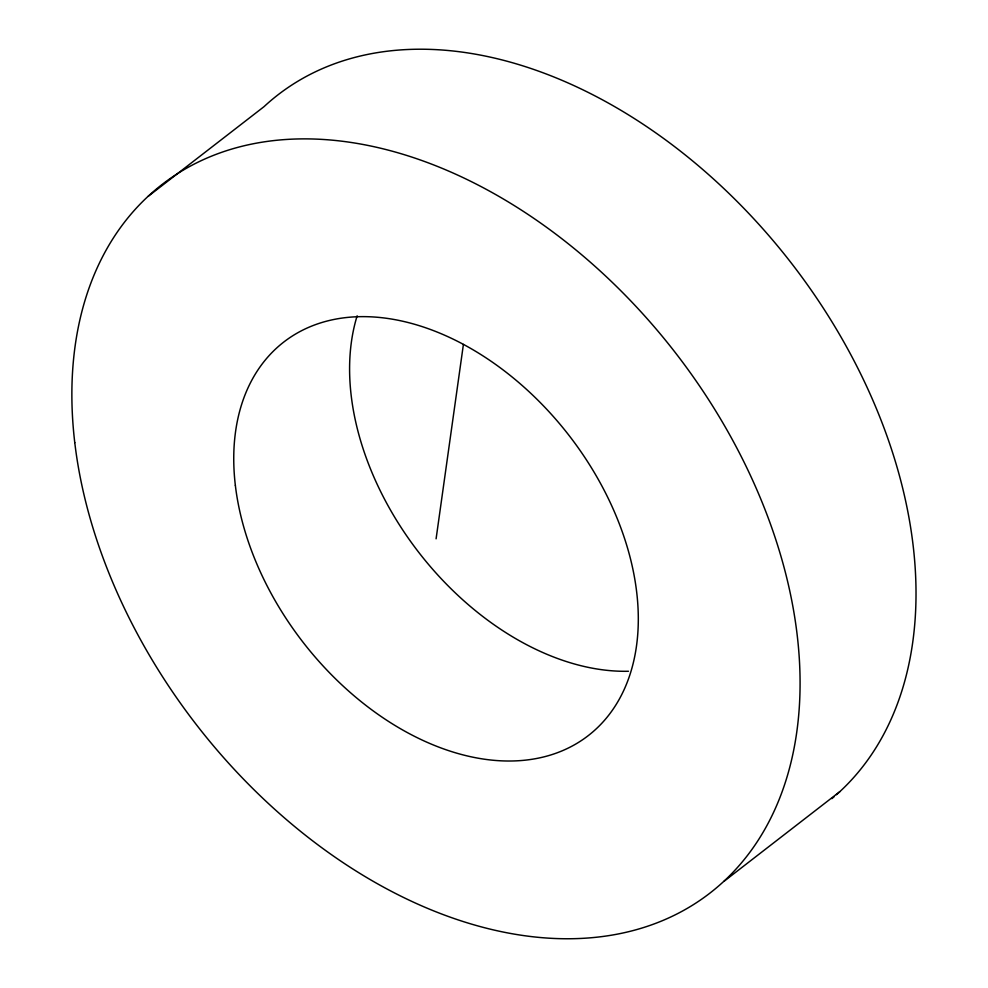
<?xml version="1.0" encoding="UTF-8"?>
<svg xmlns="http://www.w3.org/2000/svg" width="988" height="988" viewBox="0 0 988 988"><rect width="100%" height="100%" fill="white"/><g stroke="black" fill="none" stroke-linecap="round" stroke-linejoin="round"><path stroke-width="1.48" d="M436.091 538.831L463.409 344.417M148.138 196.377L263.969 106.704A447.86 303.242 52.3 0 1 777.099 245.357A447.86 303.242 52.3 0 1 836.49 794.673M724.031 881.296L839.862 791.623M628.491 671.26A248.803 168.466 52.3 0 1 417.183 550.316A248.803 168.466 52.3 0 1 357.15 315.802M834.205 796.661A447.86 303.242 52.3 0 1 831.884 798.637M235.354 485.38A248.803 168.466 52.3 0 0 558.541 752.276A248.803 168.466 52.3 0 0 514.378 378.849A248.803 168.466 52.3 0 0 235.354 485.38M74.767 442.612A447.86 303.242 52.3 0 0 656.489 923.039A447.86 303.242 52.3 0 0 577.004 250.853A447.86 303.242 52.3 0 0 74.767 442.612"/></g></svg>
